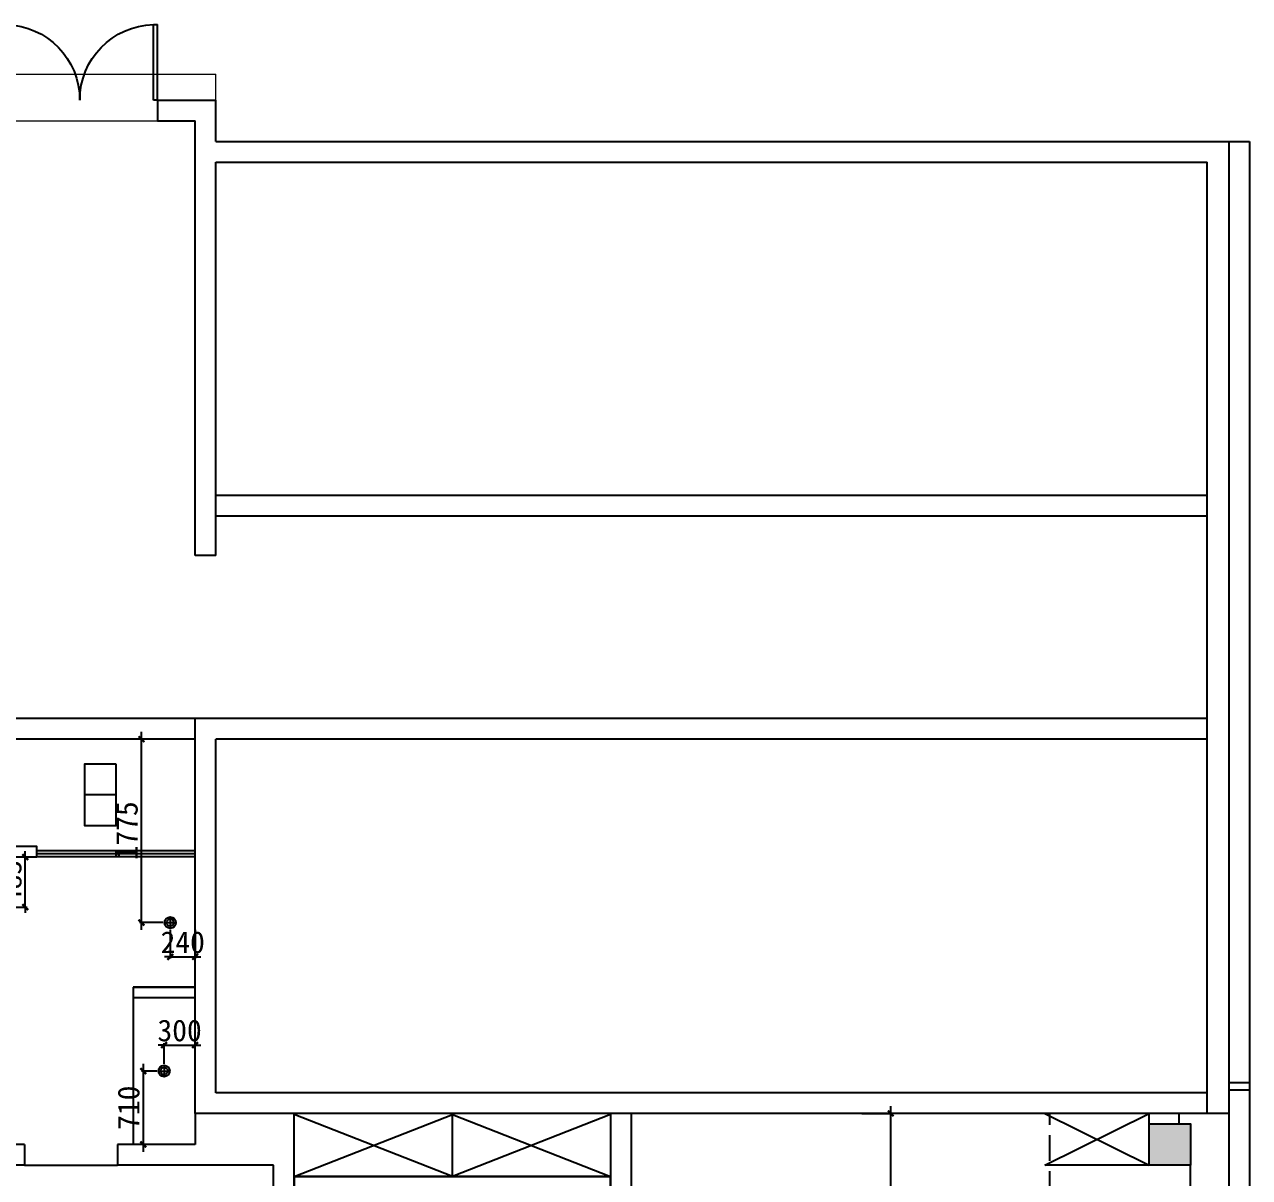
# Model space of a CAD drawing. Header units: millimetres. Extents: x 561810 to 956823, y -438984 to -391712.
# Drawn here: x 792532 to 804382, y -402863 to -391712 of the extents above; entities that cross this region are included whole.
import ezdxf

# ---------------------------------------------------------------- set-up
doc = ezdxf.new("R2010")
doc.units = ezdxf.units.MM
doc.header["$LTSCALE"] = 10
doc.header["$MEASUREMENT"] = 0
doc.linetypes.add('DASH', pattern=[0.35, 0.25, -0.1])
doc.layers.get('0').update_dxf_attribs({"linetype": 'CONTINUOUS'})
doc.layers.get('DEFPOINTS').update_dxf_attribs({"color": 1, "linetype": 'CONTINUOUS'})
for name, color, linetype in [('4-P灯具', 142, 'CONTINUOUS'), ('PUB_HATCH', 144, 'CONTINUOUS'), ('WALL', 7, 'CONTINUOUS'), ('WINDOW', 4, 'CONTINUOUS'), ('填充', 8, 'CONTINUOUS'), ('墙', 7, 'CONTINUOUS')]:
    doc.layers.add(name, color=color, linetype=linetype)
doc.layers.add('细线', color=250, linetype='CONTINUOUS', lineweight=5)
doc.styles.add('施洛华标注样式', font='')
doc.styles.get('施洛华标注样式').set_extended_font_data('SimSun')
doc.dimstyles.new('外标尺寸', dxfattribs={"dimscale": 70, "dimtxt": 3, "dimasz": 0.8, "dimexe": 0.25, "dimexo": 1, "dimgap": 0.5, "dimtad": 1, "dimdec": 0, "dimtxsty": '施洛华标注样式', "dimblk": 'ARCHTICK', "dimcen": 1.5, "dimdle": 1, "dimclrd": 250, "dimclre": 250, "dimclrt": 62, "dimadec": 0, "dimazin": 0, "dimtfac": 1, "dimtdec": 0, "dimtix": 1, "dimtmove": 1, "dimatfit": 3, "dimldrblk": 'ARCHTICK', "dimfxl": 0, "dimarcsym": 0})

# ---------------------------------------------------------------- blocks, each defined once
blk = doc.blocks.new('$DORLIB2D$00000002')
for p, q in [((-0.5, 0), (-0.5, 0.4875)), ((-0.475, 0.4875), (-0.5, 0.4875)), ((-0.475, 0), (-0.475, 0.4875)), ((0.475, 0), (0.475, 0.4875)), ((0.475, 0.4875), (0.5, 0.4875)), ((0.5, 0), (0.5, 0.4875)), ((-0.5, 0), (-0.475, 0)), ((0.5, 0), (0.475, 0))]:
    blk.add_line(p, q)
for centre, start, end in [((-0.4875, 0), 0, 88.53072), ((0.4875, 0), 91.46928, 180)]:
    blk.add_arc(centre, 0.4875, start, end)
blk = doc.blocks.new('_ARCHTICK')
at = {"color": 0, "linetype": 'ByBlock', "const_width": 0.4}
blk.add_lwpolyline([(-0.5, -0.5), (0.5, 0.5)], dxfattribs=at)
blk = doc.blocks.new('*D156')
at = {"color": 250, "lineweight": -2}
for p, q in [((800911, -404468), (800911, -402173)), ((800631, -402243), (800928, -402243)), ((800631, -404398), (800928, -404398))]:
    blk.add_line(p, q, dxfattribs=at)
at = {"layer": 'DEFPOINTS', "color": 0}
for p in [(800402, -402243), (800911, -402243), (800402, -404398)]:
    blk.add_point(p, dxfattribs=at)
at = {"color": 250, "lineweight": -2, "xscale": 56, "yscale": 56, "zscale": 56}
for p, rotation in [((800911, -402243), 90), ((800911, -404398), 270)]:
    blk.add_blockref('_ARCHTICK', p, dxfattribs=dict(at, rotation=rotation))
at = {"color": 62, "insert": (800771, -403320), "char_height": 210, "attachment_point": 5, "rotation": 90, "style": '施洛华标注样式'}
blk.add_mtext('2155', dxfattribs=at)
blk = doc.blocks.new('*D287')
at = {"color": 250, "lineweight": -2}
for p, q in [((792259, -399763), (792557, -399763)), ((792539, -399763), (792539, -399707)), ((792539, -400248), (792539, -399763)), ((792259, -400248), (792557, -400248)), ((792539, -400248), (792539, -400304))]:
    blk.add_line(p, q, dxfattribs=at)
at = {"layer": 'DEFPOINTS', "color": 0}
for p in [(792151, -399763), (792539, -399763), (792151, -400248)]:
    blk.add_point(p, dxfattribs=at)
at = {"color": 250, "lineweight": -2, "xscale": 56, "yscale": 56, "zscale": 56}
for p, rotation in [((792539, -399763), 270), ((792539, -400248), 90)]:
    blk.add_blockref('_ARCHTICK', p, dxfattribs=dict(at, rotation=rotation))
at = {"color": 62, "insert": (792399, -400005), "char_height": 210, "attachment_point": 5, "rotation": 90, "style": '施洛华标注样式'}
blk.add_mtext('485', dxfattribs=at)
blk = doc.blocks.new('*D289')
at = {"color": 250, "lineweight": -2}
for p, q in [((793871, -398623), (793645, -398623)), ((793663, -400468), (793663, -398553)), ((793871, -400398), (793645, -400398))]:
    blk.add_line(p, q, dxfattribs=at)
at = {"layer": 'DEFPOINTS', "color": 0}
for p in [(793663, -398623), (793941, -398623), (793941, -400398)]:
    blk.add_point(p, dxfattribs=at)
at = {"color": 250, "lineweight": -2, "xscale": 56, "yscale": 56, "zscale": 56}
for p, rotation in [((793663, -398623), 90), ((793663, -400398), 270)]:
    blk.add_blockref('_ARCHTICK', p, dxfattribs=dict(at, rotation=rotation))
at = {"color": 62, "insert": (793523, -399510), "char_height": 210, "attachment_point": 5, "rotation": 90, "style": '施洛华标注样式'}
blk.add_mtext('1775', dxfattribs=at)
blk = doc.blocks.new('*D290')
at = {"color": 250, "lineweight": -2}
for p, q in [((793941, -400468), (793941, -400746)), ((794182, -400468), (794182, -400746)), ((793941, -400729), (793885, -400729)), ((793941, -400729), (794182, -400729)), ((794182, -400729), (794238, -400729))]:
    blk.add_line(p, q, dxfattribs=at)
at = {"layer": 'DEFPOINTS', "color": 0}
for p in [(793941, -400398), (794182, -400398), (794182, -400729)]:
    blk.add_point(p, dxfattribs=at)
at = {"color": 250, "lineweight": -2, "xscale": 56, "yscale": 56, "zscale": 56}
blk.add_blockref('_ARCHTICK', (793941, -400729), dxfattribs=at)
at = {"color": 250, "lineweight": -2, "xscale": 56, "yscale": 56, "zscale": 56, "rotation": 180}
blk.add_blockref('_ARCHTICK', (794182, -400729), dxfattribs=at)
at = {"color": 62, "insert": (794062, -400589), "char_height": 210, "attachment_point": 5, "style": '施洛华标注样式'}
blk.add_mtext('240', dxfattribs=at)
blk = doc.blocks.new('*D291')
at = {"color": 250, "lineweight": -2}
for p, q in [((793882, -401582), (793826, -401582)), ((793882, -401763), (793882, -401564)), ((793882, -401582), (794182, -401582)), ((794182, -401763), (794182, -401564)), ((794182, -401582), (794238, -401582))]:
    blk.add_line(p, q, dxfattribs=at)
at = {"layer": 'DEFPOINTS', "color": 0}
for p in [(794182, -401582), (793882, -401833), (794182, -401833)]:
    blk.add_point(p, dxfattribs=at)
at = {"color": 250, "lineweight": -2, "xscale": 56, "yscale": 56, "zscale": 56}
blk.add_blockref('_ARCHTICK', (793882, -401582), dxfattribs=at)
at = {"color": 250, "lineweight": -2, "xscale": 56, "yscale": 56, "zscale": 56, "rotation": 180}
blk.add_blockref('_ARCHTICK', (794182, -401582), dxfattribs=at)
at = {"color": 62, "insert": (794032, -401442), "char_height": 210, "attachment_point": 5, "style": '施洛华标注样式'}
blk.add_mtext('300', dxfattribs=at)
blk = doc.blocks.new('*D292')
at = {"color": 250, "lineweight": -2}
for p, q in [((793812, -401833), (793663, -401833)), ((793680, -401763), (793680, -402613)), ((793812, -402543), (793663, -402543))]:
    blk.add_line(p, q, dxfattribs=at)
at = {"layer": 'DEFPOINTS', "color": 0}
for p in [(793882, -401833), (793680, -402543), (793882, -402543)]:
    blk.add_point(p, dxfattribs=at)
at = {"color": 250, "lineweight": -2, "xscale": 56, "yscale": 56, "zscale": 56}
for p, rotation in [((793680, -401833), 90), ((793680, -402543), 270)]:
    blk.add_blockref('_ARCHTICK', p, dxfattribs=dict(at, rotation=rotation))
at = {"color": 62, "insert": (793540, -402188), "char_height": 210, "attachment_point": 5, "rotation": 90, "style": '施洛华标注样式'}
blk.add_mtext('710', dxfattribs=at)

msp = doc.modelspace()

# ---------------------------------------------------------------- hatches: boundary and pattern name
at = {"layer": 'PUB_HATCH'}
h = msp.add_hatch(color=256, dxfattribs=at)
h.paths.add_polyline_path([(779561.6, -414402.8), (779561.6, -414002.8), (779961.6, -414002.8), (779961.6, -414402.8)])
h.paths.add_polyline_path([(767701.6, -414402.8), (767701.6, -414002.8), (768101.6, -414002.8), (768101.6, -414402.8)])
h.paths.add_polyline_path([(767701.6, -409202.8), (767701.6, -408802.8), (768101.6, -408802.8), (768101.6, -409202.8)])
h.paths.add_polyline_path([(767701.6, -402742.8), (767701.6, -402342.8), (768101.6, -402342.8), (768101.6, -402742.8)])
h.paths.add_polyline_path([(803411.6, -402742.8), (803411.6, -402342.8), (803811.6, -402342.8), (803811.6, -402742.8)])
h.paths.add_polyline_path([(803411.6, -409202.8), (803411.6, -408802.8), (803811.6, -408802.8), (803811.6, -409202.8)])
h.paths.add_polyline_path([(803411.6, -414402.8), (803411.6, -414002.8), (803811.6, -414002.8), (803811.6, -414402.8)])
h.paths.add_polyline_path([(791551.6, -414402.8), (791551.6, -414002.8), (791951.6, -414002.8), (791951.6, -414402.8)])

# ---------------------------------------------------------------- linework, layer by layer
at = {"color": 1}
for p, q in [((804181.6, -401944.8), (804381.6, -401944.8)), ((804181.6, -402014.8), (804381.6, -402014.8))]:
    msp.add_line(p, q, dxfattribs=at)
at = {"layer": '4-P灯具', "color": 250, "ltscale": 20}
for p, q in [((793886.4, -400398.1), (793996.4, -400398.1)), ((793941.4, -400343.1), (793941.4, -400453.1)), ((793826.6, -401832.8), (793936.6, -401832.8)), ((793881.6, -401777.8), (793881.6, -401887.8))]:
    msp.add_line(p, q, dxfattribs=at)
at = {"layer": '4-P灯具', "color": 142}
for centre in [(793941.4, -400398.1), (793881.6, -401832.8)]:
    msp.add_circle(centre, 55, dxfattribs=at)
at = {"layer": '4-P灯具', "color": 250, "ltscale": 20}
for centre in [(793941.4, -400398.1), (793881.6, -401832.8)]:
    msp.add_circle(centre, 35, dxfattribs=at)
at = {"layer": 'WALL'}
for p, q in [((793816.6, -392442.8), (794381.6, -392442.8)), ((793816.6, -392442.8), (793816.6, -392642.8)), ((794381.6, -392842.8), (794381.6, -392442.8)), ((793816.6, -392642.8), (794181.6, -392642.8)), ((794181.6, -396847.8), (794181.6, -392642.8)), ((794381.6, -392842.8), (804381.6, -392842.8)), ((794381.6, -393042.8), (803971.6, -393042.8)), ((794381.6, -396847.8), (794381.6, -393042.8)), ((803971.6, -402242.8), (803971.6, -393042.8)), ((803971.6, -396267.8), (794381.6, -396267.8)), ((803971.6, -396467.8), (794381.6, -396467.8)), ((794381.6, -396847.8), (794181.6, -396847.8)), ((794181.6, -398422.8), (791951.6, -398422.8)), ((794181.6, -402242.8), (794181.6, -398422.8)), ((803971.6, -398422.8), (794181.6, -398422.8)), ((803971.6, -398422.8), (794181.6, -398422.8)), ((794181.6, -398622.8), (791951.6, -398622.8)), ((794381.6, -402042.8), (794381.6, -398622.8)), ((803971.6, -398622.8), (794381.6, -398622.8)), ((793581.6, -401022.8), (794181.6, -401022.8)), ((794181.6, -401022.8), (793581.6, -401022.8)), ((793581.6, -401022.8), (793581.6, -401122.8)), ((793581.6, -401122.8), (794181.6, -401122.8)), ((803971.6, -402042.8), (794381.6, -402042.8)), ((804181.6, -402242.8), (794181.6, -402242.8)), ((794181.6, -402242.8), (794181.6, -402542.8)), ((795141.6, -403002.8), (795141.6, -402252.8)), ((798201.6, -402242.8), (798201.6, -402952.8)), ((798401.6, -402252.8), (798401.6, -402952.8)), ((803411.6, -402342.8), (803411.6, -402242.8)), ((792531.6, -402542.8), (791951.6, -402542.8)), ((792531.6, -402542.8), (792531.6, -402742.8)), ((794181.6, -402542.8), (793431.6, -402542.8)), ((793431.6, -402542.8), (793431.6, -402742.8)), ((792531.6, -402742.8), (790901.6, -402742.8)), ((794941.6, -402742.8), (793431.6, -402742.8)), ((794941.6, -403002.8), (794941.6, -402742.8)), ((803811.6, -406552.8), (803811.6, -402742.8))]:
    msp.add_line(p, q, dxfattribs=at)
at = {"layer": 'WALL', "color": 0, "linetype": 'Continuous'}
msp.add_line((803701.6, -402342.8), (803701.6, -402242.8), dxfattribs=at)
at = {"layer": 'WALL'}
for points in [[(791951.6, -399762.8), (792651.6, -399762.8), (792651.6, -399662.8), (791951.6, -399662.8)], [(803411.6, -402742.8), (803411.6, -402342.8), (803811.6, -402342.8), (803811.6, -402742.8), (803411.6, -402742.8)]]:
    msp.add_lwpolyline(points, dxfattribs=at)
at = {"layer": 'WINDOW'}
for p, q in [((804181.6, -392842.8), (804181.6, -414802.8)), ((804381.6, -392842.8), (804381.6, -415002.8))]:
    msp.add_line(p, q, dxfattribs=at)
at = {"layer": 'WINDOW', "color": 250}
for p, q in [((794181.6, -399702.8), (792651.6, -399702.8)), ((794181.6, -399732.8), (792651.6, -399732.8)), ((794181.6, -399762.8), (792651.6, -399762.8))]:
    msp.add_line(p, q, dxfattribs=at)
at = {"layer": 'WINDOW', "color": 4}
msp.add_line((793416.6, -399702.8), (793416.6, -399762.8), dxfattribs=at)
at = {"layer": '填充', "color": 142, "ltscale": 0.01}
for p, q in [((795141.6, -402852.8), (795141.6, -402252.8)), ((796671.6, -402852.8), (796671.6, -402252.8)), ((803411.6, -402742.8), (802401.6, -402742.8)), ((795141.6, -402852.8), (798201.6, -402852.8))]:
    msp.add_line(p, q, dxfattribs=at)
at = {"layer": '填充', "color": 2, "linetype": 'DASH', "ltscale": 100}
msp.add_line((802451.6, -406552.8), (802451.6, -402242.8), dxfattribs=at)
at = {"layer": '填充', "color": 142, "ltscale": 0.01}
for points in [[(793416.6, -398862.8), (793416.6, -399462.8), (793116.6, -399462.8), (793116.6, -398862.8)], [(795141.6, -404302.8), (798201.6, -404302.8), (798201.6, -402852.8), (795141.6, -402852.8)]]:
    msp.add_lwpolyline(points, close=True, dxfattribs=at)
at = {"layer": '填充', "color": 250, "ltscale": 0.01}
msp.add_lwpolyline([(793581.6, -401122.8), (793581.6, -401122.8), (793581.6, -402542.8)], dxfattribs=at)
at = {"layer": '墙', "color": 250}
for p, q in [((793416.6, -399162.8), (793116.6, -399162.8)), ((796671.6, -402852.8), (795141.6, -402252.8)), ((795141.6, -402852.8), (796671.6, -402252.8)), ((798201.6, -402252.8), (796671.6, -402852.8)), ((796671.6, -402252.8), (798201.6, -402852.8)), ((802401.6, -402742.8), (803411.6, -402242.8)), ((802401.6, -402242.8), (803411.6, -402742.8)), ((792531.6, -402742.8), (793431.6, -402742.8))]:
    msp.add_line(p, q, dxfattribs=at)
at = {"layer": '细线', "color": 250, "lineweight": 5}
for p, q in [((777141.6, -392192.8), (794381.6, -392192.8)), ((794381.6, -392442.8), (794381.6, -392192.8)), ((792316.6, -392642.8), (793816.6, -392642.8))]:
    msp.add_line(p, q, dxfattribs=at)

# ---------------------------------------------------------------- block references
at = {"layer": 'WINDOW', "xscale": -1500, "yscale": 1500, "zscale": -1500, "rotation": 359.9999999999978}
msp.add_blockref('$DORLIB2D$00000002', (793066.6, -392442.8), dxfattribs=at)

# ---------------------------------------------------------------- dimensions: what is measured, and where the dimension line sits
at = {"color": 1}
for base, p1, p2, picture, middle in [((793662.9, -398622.8), (793941.4, -400398.1), (793941.4, -398622.8), '*D289', (793522.9, -399510.4)), ((792539.5, -399762.8), (792151.2, -400247.9), (792151.2, -399762.8), '*D287', (792399.5, -400005.3)), ((793680.2, -402542.8), (793881.6, -401832.8), (793881.6, -402542.8), '*D292', (793540.2, -402187.8)), ((800910.6, -402242.8), (800401.6, -404397.8), (800401.6, -402242.8), '*D156', (800770.6, -403320.3))]:
    dim = msp.add_linear_dim(base=base, p1=p1, p2=p2, angle=90, dimstyle='外标尺寸', dxfattribs=at)
    dim.commit()
    dim.dimension.update_dxf_attribs({"geometry": picture, "text_midpoint": middle})
for base, p1, p2, picture, middle in [((794181.6, -400728.8), (793941.4, -400398.1), (794181.6, -400398.1), '*D290', (794061.5, -400588.8)), ((794181.6, -401581.9), (793881.6, -401832.8), (794181.6, -401832.8), '*D291', (794031.6, -401441.9))]:
    dim = msp.add_linear_dim(base=base, p1=p1, p2=p2, dimstyle='外标尺寸', dxfattribs=at)
    dim.commit()
    dim.dimension.update_dxf_attribs({"geometry": picture, "text_midpoint": middle})

doc.saveas('drawing.dxf')
